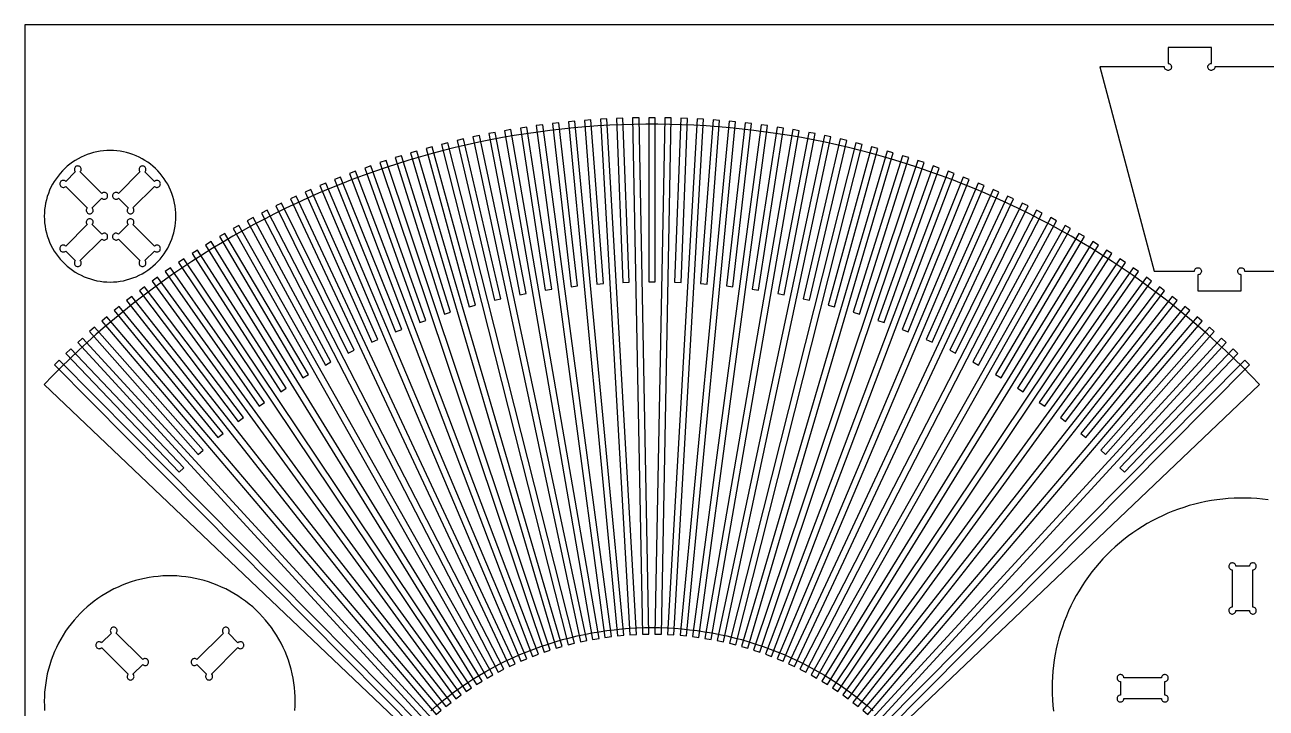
# Model space of a CAD drawing. Extents: x 0 to 2440, y 0 to 1220.
# Drawn here: x 0 to 1148, y 588 to 1220 of the extents above; entities that cross this region are included whole.
import ezdxf

# ---------------------------------------------------------------- set-up
doc = ezdxf.new("R2010")
doc.units = 0
for name, color, linetype in [('BOARD-2440X1220', 8, 'Continuous'), ('CUT', 1, 'Continuous'), ('POCKET-KERF-15_5', 5, 'Continuous')]:
    doc.layers.add(name, color=color, linetype=linetype)

msp = doc.modelspace()

# ---------------------------------------------------------------- linework, layer by layer
at = {"layer": 'BOARD-2440X1220'}
msp.add_lwpolyline([(0, 0), (2440, 0), (2440, 1220), (0, 1220)], close=True, dxfattribs=at)
at = {"layer": 'CUT'}
for points in [[(1238.8, 1181), (1100.4, 1181), (1100.3, 1180.3), (1100.1, 1179.7), (1099.7, 1179.1), (1099.3, 1178.6), (1098.7, 1178.2), (1098.1, 1177.9), (1097.4, 1177.8), (1096.7, 1177.8), (1096.1, 1178), (1095.4, 1178.3), (1094.9, 1178.7), (1094.5, 1179.3), (1094.2, 1179.9), (1094, 1180.5), (1094, 1181.2), (1094.1, 1181.9), (1094.4, 1182.5), (1094.8, 1183.1), (1095.3, 1183.6), (1095.8, 1183.9), (1096.5, 1184.1), (1097.2, 1184.2), (1097.2, 1199), (1057.2, 1199), (1057.2, 1184.2), (1057.9, 1184.1), (1058.5, 1183.9), (1059.1, 1183.6), (1059.6, 1183.1), (1060, 1182.5), (1060.2, 1181.9), (1060.4, 1181.2), (1060.3, 1180.5), (1060.2, 1179.9), (1059.9, 1179.3), (1059.4, 1178.7), (1058.9, 1178.3), (1058.3, 1178), (1057.6, 1177.8), (1056.9, 1177.8), (1056.3, 1177.9), (1055.6, 1178.2), (1055.1, 1178.6), (1054.6, 1179.1), (1054.3, 1179.7), (1054, 1180.3), (1054, 1181), (994, 1181), (1044.4, 992), (1081.6, 992), (1081.7, 992.7), (1081.9, 993.3), (1082.3, 993.9), (1082.7, 994.4), (1083.3, 994.8), (1083.9, 995.1), (1084.6, 995.2), (1085.3, 995.2), (1086, 995), (1086.6, 994.7), (1087.1, 994.3), (1087.5, 993.7), (1087.8, 993.1), (1088, 992.5), (1088, 991.8), (1087.9, 991.1), (1087.6, 990.5), (1087.3, 989.9), (1086.8, 989.4), (1086.2, 989.1), (1085.5, 988.9), (1084.8, 988.8), (1084.8, 974), (1124.8, 974), (1124.8, 988.8), (1124.2, 988.9), (1123.5, 989.1), (1122.9, 989.4), (1122.4, 989.9), (1122, 990.5), (1121.8, 991.1), (1121.6, 991.8), (1121.7, 992.5), (1121.8, 993.1), (1122.1, 993.7), (1122.6, 994.3), (1123.1, 994.7), (1123.7, 995), (1124.4, 995.2), (1125.1, 995.2), (1125.7, 995.1), (1126.4, 994.8), (1126.9, 994.4), (1127.4, 993.9), (1127.7, 993.3), (1128, 992.7), (1128, 992), (1160.1, 992)], [(804.7, 566), (1141.8, 887.3), (1134.1, 895.3), (1126.3, 903.2), (1118.3, 910.9), (1110.2, 918.6), (1102.1, 926.1), (1093.8, 933.6), (1085.4, 940.9), (1076.9, 948), (1068.3, 955.1), (1059.6, 962), (1050.8, 968.8), (1041.9, 975.5), (1033, 982.1), (1023.9, 988.5), (1014.7, 994.8), (1005.5, 1001), (996.1, 1007), (986.7, 1012.9), (977.2, 1018.7), (967.6, 1024.3), (957.9, 1029.8), (948.1, 1035.1), (938.3, 1040.3), (928.4, 1045.4), (918.4, 1050.3), (908.4, 1055.1), (898.3, 1059.7), (888.1, 1064.2), (877.9, 1068.5), (867.6, 1072.7), (857.2, 1076.8), (846.8, 1080.7), (836.3, 1084.4), (825.8, 1088), (815.2, 1091.5), (804.6, 1094.8), (794, 1097.9), (783.2, 1100.9), (772.5, 1103.7), (761.7, 1106.4), (750.9, 1109), (740, 1111.3), (729.1, 1113.5), (718.2, 1115.6), (707.2, 1117.5), (696.2, 1119.2), (685.2, 1120.8), (674.2, 1122.3), (663.2, 1123.5), (652.1, 1124.6), (641, 1125.6), (629.9, 1126.4), (618.8, 1127), (607.7, 1127.5), (596.6, 1127.8), (585.5, 1128), (574.4, 1128), (563.2, 1127.8), (552.1, 1127.5), (541, 1127), (529.9, 1126.4), (518.8, 1125.6), (507.7, 1124.6), (496.7, 1123.5), (485.6, 1122.3), (474.6, 1120.8), (463.6, 1119.2), (452.6, 1117.5), (441.6, 1115.6), (430.7, 1113.5), (419.8, 1111.3), (409, 1109), (398.1, 1106.4), (387.3, 1103.7), (376.6, 1100.9), (365.9, 1097.9), (355.2, 1094.8), (344.6, 1091.5), (334, 1088), (323.5, 1084.4), (313, 1080.7), (302.6, 1076.8), (292.2, 1072.7), (281.9, 1068.5), (271.7, 1064.2), (261.5, 1059.7), (251.4, 1055.1), (241.4, 1050.3), (231.4, 1045.4), (221.5, 1040.3), (211.7, 1035.1), (201.9, 1029.8), (192.3, 1024.3), (182.7, 1018.7), (173.2, 1012.9), (163.7, 1007), (154.4, 1001), (145.1, 994.8), (136, 988.5), (126.9, 982.1), (117.9, 975.5), (109, 968.8), (100.2, 962), (91.5, 955.1), (82.9, 948), (74.4, 940.9), (66, 933.6), (57.8, 926.1), (49.6, 918.6), (41.5, 910.9), (33.6, 903.2), (25.7, 895.3), (18, 887.3), (355.1, 566)], [(1149.7, 780.5), (1144.5, 781.2), (1139.2, 781.6), (1134, 782), (1128.7, 782.1), (1123.4, 782.1), (1118.2, 782), (1112.9, 781.6), (1107.7, 781.2), (1102.4, 780.5), (1097.2, 779.8), (1092, 778.8), (1086.9, 777.7), (1081.8, 776.5), (1076.7, 775.1), (1071.7, 773.5), (1066.7, 771.8), (1061.7, 770), (1056.9, 768), (1052.1, 765.8), (1047.3, 763.5), (1042.6, 761.1), (1038, 758.6), (1033.5, 755.9), (1029.1, 753), (1024.7, 750), (1020.5, 747), (1016.3, 743.7), (1012.2, 740.4), (1008.3, 736.9), (1004.4, 733.3), (1000.6, 729.6), (997, 725.8), (993.5, 721.9), (990.1, 717.9), (986.8, 713.8), (983.6, 709.6), (980.6, 705.3), (977.7, 700.9), (974.9, 696.4), (972.3, 691.8), (969.8, 687.2), (967.4, 682.5), (965.2, 677.7), (963.2, 672.8), (961.2, 667.9), (959.5, 663), (957.8, 658), (956.3, 652.9), (955, 647.8), (953.8, 642.7), (952.8, 637.5), (952, 632.3), (951.3, 627.1), (950.7, 621.9), (950.3, 616.6), (950.1, 611.3), (950, 606.1), (950.1, 600.8), (950.3, 595.5), (950.7, 590.3), (951.3, 585)], [(249.8, 585.5), (250.1, 589.8), (250.1, 594.1), (250.1, 598.4), (249.8, 602.6), (249.4, 606.9), (248.9, 611.2), (248.2, 615.4), (247.3, 619.6), (246.3, 623.8), (245.1, 627.9), (243.8, 632), (242.3, 636), (240.7, 640), (238.9, 643.9), (237, 647.7), (234.9, 651.5), (232.8, 655.2), (230.4, 658.8), (228, 662.3), (225.4, 665.7), (222.7, 669), (219.8, 672.3), (216.9, 675.4), (213.8, 678.4), (210.7, 681.3), (207.4, 684), (204, 686.7), (200.5, 689.2), (197, 691.6), (193.3, 693.9), (189.6, 696), (185.8, 698), (181.9, 699.8), (178, 701.5), (174, 703.1), (169.9, 704.5), (165.8, 705.7), (161.7, 706.8), (157.5, 707.8), (153.3, 708.5), (149, 709.2), (144.8, 709.6), (140.5, 710), (136.2, 710.1), (131.9, 710.1), (127.6, 710), (123.4, 709.6), (119.1, 709.2), (114.9, 708.5), (110.6, 707.8), (106.5, 706.8), (102.3, 705.7), (98.2, 704.5), (94.1, 703.1), (90.1, 701.5), (86.2, 699.8), (82.3, 698), (78.5, 696), (74.8, 693.9), (71.2, 691.6), (67.6, 689.2), (64.1, 686.7), (60.7, 684), (57.5, 681.3), (54.3, 678.4), (51.2, 675.4), (48.3, 672.3), (45.5, 669), (42.8, 665.7), (40.2, 662.3), (37.7, 658.8), (35.4, 655.2), (33.2, 651.5), (31.1, 647.7), (29.2, 643.9), (27.5, 640), (25.8, 636), (24.4, 632), (23, 627.9), (21.9, 623.8), (20.8, 619.6), (20, 615.4), (19.3, 611.2), (18.7, 606.9), (18.3, 602.6), (18.1, 598.4), (18, 594.1), (18.1, 589.8), (18.3, 585.5)], [(375.3, 585.3), (380.6, 589.9), (386, 594.3), (391.5, 598.6), (397.1, 602.8), (402.8, 606.8), (408.6, 610.7), (414.4, 614.5), (420.4, 618.2), (426.4, 621.7), (432.5, 625.1), (438.7, 628.3), (444.9, 631.4), (451.3, 634.4), (457.7, 637.2), (464.1, 639.9), (470.6, 642.4), (477.2, 644.8), (483.8, 647), (490.4, 649.1), (497.2, 651.1), (503.9, 652.8), (510.7, 654.5), (517.5, 656), (524.4, 657.3), (531.2, 658.4), (538.2, 659.5), (545.1, 660.3), (552, 661), (559, 661.6), (566, 662), (572.9, 662.2), (579.9, 662.3), (586.9, 662.2), (593.9, 662), (600.8, 661.6), (607.8, 661), (614.7, 660.3), (621.7, 659.5), (628.6, 658.4), (635.5, 657.3), (642.3, 656), (649.1, 654.5), (655.9, 652.8), (662.7, 651.1), (669.4, 649.1), (676, 647), (682.7, 644.8), (689.2, 642.4), (695.7, 639.9), (702.2, 637.2), (708.6, 634.4), (714.9, 631.4), (721.1, 628.3), (727.3, 625.1), (733.4, 621.7), (739.5, 618.2), (745.4, 614.5), (751.3, 610.7), (757, 606.8), (762.7, 602.8), (768.3, 598.6), (773.8, 594.3), (779.2, 589.9), (784.5, 585.3)]]:
    msp.add_lwpolyline(points, dxfattribs=at)
for points in [[(139.7, 1042.9), (139.7, 1046), (139.4, 1049), (139, 1052.1), (138.5, 1055.1), (137.8, 1058.1), (137, 1061.1), (136, 1064), (134.8, 1066.9), (133.5, 1069.7), (132.1, 1072.4), (130.5, 1075.1), (128.8, 1077.6), (127, 1080.1), (125.1, 1082.5), (123, 1084.8), (120.8, 1087), (118.5, 1089.1), (116.1, 1091), (113.6, 1092.8), (111.1, 1094.5), (108.4, 1096.1), (105.7, 1097.5), (102.9, 1098.8), (100, 1100), (97.1, 1101), (94.1, 1101.8), (91.1, 1102.5), (88.1, 1103), (85, 1103.4), (82, 1103.7), (78.9, 1103.7), (75.8, 1103.7), (72.7, 1103.4), (69.7, 1103), (66.6, 1102.5), (63.6, 1101.8), (60.6, 1101), (57.7, 1100), (54.9, 1098.8), (52.1, 1097.5), (49.3, 1096.1), (46.7, 1094.5), (44.1, 1092.8), (41.6, 1091), (39.2, 1089.1), (36.9, 1087), (34.8, 1084.8), (32.7, 1082.5), (30.7, 1080.1), (28.9, 1077.6), (27.2, 1075.1), (25.6, 1072.4), (24.2, 1069.7), (22.9, 1066.9), (21.8, 1064), (20.8, 1061.1), (19.9, 1058.1), (19.2, 1055.1), (18.7, 1052.1), (18.3, 1049), (18.1, 1046), (18, 1042.9), (18.1, 1039.8), (18.3, 1036.7), (18.7, 1033.7), (19.2, 1030.6), (19.9, 1027.6), (20.8, 1024.6), (21.8, 1021.7), (22.9, 1018.9), (24.2, 1016.1), (25.6, 1013.3), (27.2, 1010.7), (28.9, 1008.1), (30.7, 1005.6), (32.7, 1003.2), (34.8, 1000.9), (36.9, 998.8), (39.2, 996.7), (41.6, 994.7), (44.1, 992.9), (46.7, 991.2), (49.3, 989.6), (52.1, 988.2), (54.9, 986.9), (57.7, 985.8), (60.6, 984.8), (63.6, 983.9), (66.6, 983.2), (69.7, 982.7), (72.7, 982.3), (75.8, 982.1), (78.9, 982), (82, 982.1), (85, 982.3), (88.1, 982.7), (91.1, 983.2), (94.1, 983.9), (97.1, 984.8), (100, 985.8), (102.9, 986.9), (105.7, 988.2), (108.4, 989.6), (111.1, 991.2), (113.6, 992.9), (116.1, 994.7), (118.5, 996.7), (120.8, 998.8), (123, 1000.9), (125.1, 1003.2), (127, 1005.6), (128.8, 1008.1), (130.5, 1010.7), (132.1, 1013.3), (133.5, 1016.1), (134.8, 1018.9), (136, 1021.7), (137, 1024.6), (137.8, 1027.6), (138.5, 1030.6), (139, 1033.7), (139.4, 1036.7), (139.7, 1039.8)], [(71.2, 1059.5), (71.7, 1059.1), (72.3, 1058.8), (73, 1058.6), (73.7, 1058.6), (74.3, 1058.7), (75, 1058.9), (75.5, 1059.3), (76, 1059.8), (76.3, 1060.4), (76.6, 1061.1), (76.6, 1061.8), (76.6, 1062.4), (76.3, 1063.1), (76, 1063.7), (75.5, 1064.2), (75, 1064.6), (74.3, 1064.8), (73.7, 1064.9), (73, 1064.9), (72.3, 1064.7), (71.7, 1064.4), (71.2, 1064), (51.2, 1084), (51.6, 1084.5), (52, 1085.1), (52.1, 1085.8), (52.1, 1086.4), (52, 1087.1), (51.8, 1087.8), (51.4, 1088.3), (50.9, 1088.8), (50.3, 1089.1), (49.6, 1089.3), (49, 1089.4), (48.3, 1089.3), (47.6, 1089.1), (47, 1088.8), (46.5, 1088.3), (46.1, 1087.8), (45.9, 1087.1), (45.8, 1086.4), (45.8, 1085.8), (46, 1085.1), (46.3, 1084.5), (46.7, 1084), (37.8, 1075), (37.3, 1075.5), (36.6, 1075.8), (36, 1076), (35.3, 1076), (34.6, 1075.9), (34, 1075.6), (33.4, 1075.2), (33, 1074.7), (32.6, 1074.1), (32.4, 1073.5), (32.3, 1072.8), (32.4, 1072.1), (32.6, 1071.5), (33, 1070.9), (33.4, 1070.4), (34, 1070), (34.6, 1069.7), (35.3, 1069.6), (36, 1069.6), (36.6, 1069.8), (37.3, 1070.1), (37.8, 1070.5), (57.7, 1050.6), (57.3, 1050), (57, 1049.4), (56.8, 1048.8), (56.8, 1048.1), (56.9, 1047.4), (57.2, 1046.8), (57.6, 1046.2), (58.1, 1045.8), (58.7, 1045.4), (59.3, 1045.2), (60, 1045.1), (60.7, 1045.2), (61.3, 1045.4), (61.9, 1045.8), (62.4, 1046.2), (62.8, 1046.8), (63.1, 1047.4), (63.2, 1048.1), (63.2, 1048.8), (63, 1049.4), (62.7, 1050), (62.3, 1050.6)], [(95.5, 1050.6), (95.1, 1050), (94.8, 1049.4), (94.6, 1048.8), (94.6, 1048.1), (94.7, 1047.4), (94.9, 1046.8), (95.3, 1046.2), (95.8, 1045.8), (96.4, 1045.4), (97.1, 1045.2), (97.8, 1045.1), (98.4, 1045.2), (99.1, 1045.4), (99.7, 1045.8), (100.2, 1046.2), (100.6, 1046.8), (100.8, 1047.4), (100.9, 1048.1), (100.9, 1048.8), (100.7, 1049.4), (100.4, 1050), (100, 1050.6), (120, 1070.5), (120.5, 1070.1), (121.1, 1069.8), (121.8, 1069.6), (122.4, 1069.6), (123.1, 1069.7), (123.8, 1070), (124.3, 1070.4), (124.8, 1070.9), (125.1, 1071.5), (125.3, 1072.1), (125.4, 1072.8), (125.3, 1073.5), (125.1, 1074.1), (124.8, 1074.7), (124.3, 1075.2), (123.8, 1075.6), (123.1, 1075.9), (122.4, 1076), (121.8, 1076), (121.1, 1075.8), (120.5, 1075.5), (120, 1075), (111, 1084), (111.5, 1084.5), (111.8, 1085.1), (112, 1085.8), (112, 1086.4), (111.9, 1087.1), (111.6, 1087.8), (111.2, 1088.3), (110.7, 1088.8), (110.1, 1089.1), (109.5, 1089.3), (108.8, 1089.4), (108.1, 1089.3), (107.5, 1089.1), (106.9, 1088.8), (106.4, 1088.3), (106, 1087.8), (105.7, 1087.1), (105.6, 1086.4), (105.6, 1085.8), (105.8, 1085.1), (106.1, 1084.5), (106.5, 1084), (86.6, 1064), (86, 1064.4), (85.4, 1064.7), (84.8, 1064.9), (84.1, 1064.9), (83.4, 1064.8), (82.8, 1064.6), (82.2, 1064.2), (81.8, 1063.7), (81.4, 1063.1), (81.2, 1062.4), (81.1, 1061.8), (81.2, 1061.1), (81.4, 1060.4), (81.8, 1059.8), (82.2, 1059.3), (82.8, 1058.9), (83.4, 1058.7), (84.1, 1058.6), (84.8, 1058.6), (85.4, 1058.8), (86, 1059.1), (86.6, 1059.5)], [(46.7, 1001.8), (46.3, 1001.3), (46, 1000.6), (45.8, 1000), (45.8, 999.3), (45.9, 998.6), (46.1, 998), (46.5, 997.4), (47, 997), (47.6, 996.6), (48.3, 996.4), (49, 996.3), (49.6, 996.4), (50.3, 996.6), (50.9, 997), (51.4, 997.4), (51.8, 998), (52, 998.6), (52.1, 999.3), (52.1, 1000), (52, 1000.6), (51.6, 1001.3), (51.2, 1001.8), (71.2, 1021.7), (71.7, 1021.3), (72.3, 1021), (73, 1020.8), (73.7, 1020.8), (74.3, 1020.9), (75, 1021.2), (75.5, 1021.6), (76, 1022.1), (76.3, 1022.7), (76.6, 1023.3), (76.6, 1024), (76.6, 1024.7), (76.3, 1025.3), (76, 1025.9), (75.5, 1026.4), (75, 1026.8), (74.3, 1027.1), (73.7, 1027.2), (73, 1027.2), (72.3, 1027), (71.7, 1026.7), (71.2, 1026.3), (62.3, 1035.2), (62.7, 1035.7), (63, 1036.3), (63.2, 1037), (63.2, 1037.7), (63.1, 1038.3), (62.8, 1039), (62.4, 1039.5), (61.9, 1040), (61.3, 1040.3), (60.7, 1040.6), (60, 1040.6), (59.3, 1040.6), (58.7, 1040.3), (58.1, 1040), (57.6, 1039.5), (57.2, 1039), (56.9, 1038.3), (56.8, 1037.7), (56.8, 1037), (57, 1036.3), (57.3, 1035.7), (57.7, 1035.2), (37.8, 1015.2), (37.3, 1015.6), (36.6, 1016), (36, 1016.1), (35.3, 1016.1), (34.6, 1016), (34, 1015.8), (33.4, 1015.4), (33, 1014.9), (32.6, 1014.3), (32.4, 1013.6), (32.3, 1013), (32.4, 1012.3), (32.6, 1011.6), (33, 1011), (33.4, 1010.5), (34, 1010.1), (34.6, 1009.9), (35.3, 1009.8), (36, 1009.8), (36.6, 1010), (37.3, 1010.3), (37.8, 1010.7)], [(120, 1010.7), (120.5, 1010.3), (121.1, 1010), (121.8, 1009.8), (122.4, 1009.8), (123.1, 1009.9), (123.8, 1010.1), (124.3, 1010.5), (124.8, 1011), (125.1, 1011.6), (125.3, 1012.3), (125.4, 1013), (125.3, 1013.6), (125.1, 1014.3), (124.8, 1014.9), (124.3, 1015.4), (123.8, 1015.8), (123.1, 1016), (122.4, 1016.1), (121.8, 1016.1), (121.1, 1016), (120.5, 1015.6), (120, 1015.2), (100, 1035.2), (100.4, 1035.7), (100.7, 1036.3), (100.9, 1037), (100.9, 1037.7), (100.8, 1038.3), (100.6, 1039), (100.2, 1039.5), (99.7, 1040), (99.1, 1040.3), (98.4, 1040.6), (97.8, 1040.6), (97.1, 1040.6), (96.4, 1040.3), (95.8, 1040), (95.3, 1039.5), (94.9, 1039), (94.7, 1038.3), (94.6, 1037.7), (94.6, 1037), (94.8, 1036.3), (95.1, 1035.7), (95.5, 1035.2), (86.6, 1026.3), (86, 1026.7), (85.4, 1027), (84.8, 1027.2), (84.1, 1027.2), (83.4, 1027.1), (82.8, 1026.8), (82.2, 1026.4), (81.8, 1025.9), (81.4, 1025.3), (81.2, 1024.7), (81.1, 1024), (81.2, 1023.3), (81.4, 1022.7), (81.8, 1022.1), (82.2, 1021.6), (82.8, 1021.2), (83.4, 1020.9), (84.1, 1020.8), (84.8, 1020.8), (85.4, 1021), (86, 1021.3), (86.6, 1021.7), (106.5, 1001.8), (106.1, 1001.3), (105.8, 1000.6), (105.6, 1000), (105.6, 999.3), (105.7, 998.6), (106, 998), (106.4, 997.4), (106.9, 997), (107.5, 996.6), (108.1, 996.4), (108.8, 996.3), (109.5, 996.4), (110.1, 996.6), (110.7, 997), (111.2, 997.4), (111.6, 998), (111.9, 998.6), (112, 999.3), (112, 1000), (111.8, 1000.6), (111.5, 1001.3), (111, 1001.8)], [(1132.4, 678), (1132.4, 677.3), (1132.7, 676.6), (1133, 676.1), (1133.5, 675.6), (1134, 675.2), (1134.7, 674.9), (1135.3, 674.8), (1136, 674.8), (1136.7, 675), (1137.3, 675.3), (1137.8, 675.7), (1138.3, 676.2), (1138.6, 676.9), (1138.7, 677.5), (1138.8, 678.2), (1138.6, 678.9), (1138.4, 679.5), (1138, 680.1), (1137.5, 680.5), (1136.9, 680.9), (1136.3, 681.1), (1135.6, 681.2), (1135.6, 715.8), (1136.3, 715.8), (1136.9, 716.1), (1137.5, 716.4), (1138, 716.9), (1138.4, 717.4), (1138.6, 718.1), (1138.8, 718.7), (1138.7, 719.4), (1138.6, 720.1), (1138.3, 720.7), (1137.8, 721.2), (1137.3, 721.7), (1136.7, 722), (1136, 722.1), (1135.3, 722.2), (1134.7, 722), (1134, 721.8), (1133.5, 721.4), (1133, 720.9), (1132.7, 720.3), (1132.4, 719.7), (1132.4, 719), (1119.8, 719), (1119.7, 719.7), (1119.5, 720.3), (1119.1, 720.9), (1118.7, 721.4), (1118.1, 721.8), (1117.5, 722), (1116.8, 722.2), (1116.1, 722.1), (1115.5, 722), (1114.8, 721.7), (1114.3, 721.2), (1113.9, 720.7), (1113.6, 720.1), (1113.4, 719.4), (1113.4, 718.7), (1113.5, 718.1), (1113.8, 717.4), (1114.2, 716.9), (1114.7, 716.4), (1115.2, 716.1), (1115.9, 715.8), (1116.6, 715.8), (1116.6, 681.2), (1115.9, 681.1), (1115.2, 680.9), (1114.7, 680.5), (1114.2, 680.1), (1113.8, 679.5), (1113.5, 678.9), (1113.4, 678.2), (1113.4, 677.5), (1113.6, 676.9), (1113.9, 676.2), (1114.3, 675.7), (1114.8, 675.3), (1115.5, 675), (1116.1, 674.8), (1116.8, 674.8), (1117.5, 674.9), (1118.1, 675.2), (1118.7, 675.6), (1119.1, 676.1), (1119.5, 676.6), (1119.7, 677.3), (1119.8, 678)], [(109, 628.1), (109.5, 627.7), (110.1, 627.4), (110.8, 627.2), (111.4, 627.2), (112.1, 627.3), (112.7, 627.6), (113.3, 627.9), (113.8, 628.4), (114.1, 629), (114.3, 629.7), (114.4, 630.4), (114.3, 631), (114.1, 631.7), (113.8, 632.3), (113.3, 632.8), (112.7, 633.2), (112.1, 633.4), (111.4, 633.6), (110.8, 633.5), (110.1, 633.4), (109.5, 633.1), (109, 632.6), (84.5, 657.1), (84.9, 657.6), (85.2, 658.2), (85.4, 658.9), (85.4, 659.6), (85.3, 660.3), (85, 660.9), (84.6, 661.5), (84.1, 661.9), (83.6, 662.3), (82.9, 662.5), (82.2, 662.6), (81.5, 662.5), (80.9, 662.3), (80.3, 661.9), (79.8, 661.5), (79.4, 660.9), (79.2, 660.3), (79, 659.6), (79.1, 658.9), (79.2, 658.2), (79.5, 657.6), (80, 657.1), (71, 648.2), (70.5, 648.6), (69.9, 648.9), (69.2, 649.1), (68.6, 649.1), (67.9, 649), (67.3, 648.7), (66.7, 648.3), (66.2, 647.8), (65.9, 647.2), (65.7, 646.6), (65.6, 645.9), (65.7, 645.2), (65.9, 644.6), (66.2, 644), (66.7, 643.5), (67.3, 643.1), (67.9, 642.8), (68.6, 642.7), (69.2, 642.8), (69.9, 642.9), (70.5, 643.2), (71, 643.7), (95.5, 619.2), (95.1, 618.7), (94.8, 618), (94.6, 617.4), (94.6, 616.7), (94.7, 616), (95, 615.4), (95.4, 614.8), (95.9, 614.4), (96.4, 614), (97.1, 613.8), (97.8, 613.7), (98.5, 613.8), (99.1, 614), (99.7, 614.4), (100.2, 614.8), (100.6, 615.4), (100.8, 616), (101, 616.7), (100.9, 617.4), (100.8, 618), (100.5, 618.7), (100, 619.2)], [(168.1, 619.2), (167.7, 618.7), (167.4, 618), (167.2, 617.4), (167.2, 616.7), (167.3, 616), (167.6, 615.4), (167.9, 614.8), (168.4, 614.4), (169, 614), (169.7, 613.8), (170.4, 613.7), (171, 613.8), (171.7, 614), (172.3, 614.4), (172.8, 614.8), (173.2, 615.4), (173.4, 616), (173.6, 616.7), (173.5, 617.4), (173.4, 618), (173.1, 618.7), (172.6, 619.2), (197.1, 643.7), (197.6, 643.2), (198.2, 642.9), (198.9, 642.8), (199.6, 642.7), (200.3, 642.8), (200.9, 643.1), (201.5, 643.5), (201.9, 644), (202.3, 644.6), (202.5, 645.2), (202.6, 645.9), (202.5, 646.6), (202.3, 647.2), (201.9, 647.8), (201.5, 648.3), (200.9, 648.7), (200.3, 649), (199.6, 649.1), (198.9, 649.1), (198.2, 648.9), (197.6, 648.6), (197.1, 648.2), (188.2, 657.1), (188.6, 657.6), (188.9, 658.2), (189.1, 658.9), (189.1, 659.6), (189, 660.3), (188.7, 660.9), (188.3, 661.5), (187.8, 661.9), (187.2, 662.3), (186.6, 662.5), (185.9, 662.6), (185.2, 662.5), (184.6, 662.3), (184, 661.9), (183.5, 661.5), (183.1, 660.9), (182.8, 660.3), (182.7, 659.6), (182.8, 658.9), (182.9, 658.2), (183.2, 657.6), (183.7, 657.1), (159.2, 632.6), (158.7, 633.1), (158, 633.4), (157.4, 633.5), (156.7, 633.6), (156, 633.4), (155.4, 633.2), (154.8, 632.8), (154.4, 632.3), (154, 631.7), (153.8, 631), (153.7, 630.4), (153.8, 629.7), (154, 629), (154.4, 628.4), (154.8, 627.9), (155.4, 627.6), (156, 627.3), (156.7, 627.2), (157.4, 627.2), (158, 627.4), (158.7, 627.7), (159.2, 628.1)], [(1013.2, 599.8), (1012.5, 599.7), (1011.8, 599.5), (1011.3, 599.1), (1010.8, 598.7), (1010.4, 598.1), (1010.1, 597.5), (1010, 596.8), (1010, 596.1), (1010.2, 595.5), (1010.5, 594.8), (1010.9, 594.3), (1011.4, 593.9), (1012.1, 593.6), (1012.7, 593.4), (1013.4, 593.4), (1014.1, 593.5), (1014.7, 593.8), (1015.3, 594.2), (1015.7, 594.7), (1016.1, 595.2), (1016.3, 595.9), (1016.4, 596.6), (1051, 596.6), (1051, 595.9), (1051.3, 595.2), (1051.6, 594.7), (1052.1, 594.2), (1052.6, 593.8), (1053.3, 593.5), (1053.9, 593.4), (1054.6, 593.4), (1055.3, 593.6), (1055.9, 593.9), (1056.4, 594.3), (1056.9, 594.8), (1057.2, 595.5), (1057.3, 596.1), (1057.4, 596.8), (1057.2, 597.5), (1057, 598.1), (1056.6, 598.7), (1056.1, 599.1), (1055.5, 599.5), (1054.9, 599.7), (1054.2, 599.8), (1054.2, 612.4), (1054.9, 612.4), (1055.5, 612.7), (1056.1, 613), (1056.6, 613.5), (1057, 614), (1057.2, 614.7), (1057.4, 615.3), (1057.3, 616), (1057.2, 616.7), (1056.9, 617.3), (1056.4, 617.8), (1055.9, 618.3), (1055.3, 618.6), (1054.6, 618.7), (1053.9, 618.8), (1053.3, 618.6), (1052.6, 618.4), (1052.1, 618), (1051.6, 617.5), (1051.3, 616.9), (1051, 616.3), (1051, 615.6), (1016.4, 615.6), (1016.3, 616.3), (1016.1, 616.9), (1015.7, 617.5), (1015.3, 618), (1014.7, 618.4), (1014.1, 618.6), (1013.4, 618.8), (1012.7, 618.7), (1012.1, 618.6), (1011.4, 618.3), (1010.9, 617.8), (1010.5, 617.3), (1010.2, 616.7), (1010, 616), (1010, 615.3), (1010.1, 614.7), (1010.4, 614), (1010.8, 613.5), (1011.3, 613), (1011.8, 612.7), (1012.5, 612.4), (1013.2, 612.4)]]:
    msp.add_lwpolyline(points, close=True, dxfattribs=at)
at = {"layer": 'POCKET-KERF-15_5'}
for points in [[(481.3, 974.4), (487.3, 975.3), (464.2, 1125.4), (458.3, 1124.5)], [(536.5, 653.2), (542.4, 654), (479, 1127.5), (473, 1126.7)], [(505.1, 977.7), (511.1, 978.4), (493.7, 1129.3), (487.8, 1128.6)], [(548, 654.6), (554, 655.2), (508.6, 1130.8), (502.6, 1130.2)], [(529, 980.1), (535, 980.6), (523.4, 1132), (517.4, 1131.5)], [(559.5, 655.6), (565.5, 656), (538.3, 1132.9), (532.3, 1132.6)], [(552.9, 981.6), (558.9, 981.8), (553.1, 1133.6), (547.1, 1133.3)], [(571.1, 656.2), (577.1, 656.3), (568, 1133.9), (562, 1133.8)], [(576.9, 982.2), (582.9, 982.2), (582.9, 1134), (576.9, 1134)], [(582.7, 656.3), (588.7, 656.2), (597.8, 1133.8), (591.8, 1133.9)], [(594.3, 656), (600.3, 655.6), (627.6, 1132.6), (621.6, 1132.9)], [(600.9, 981.8), (606.9, 981.6), (612.7, 1133.3), (606.7, 1133.6)], [(605.9, 655.2), (611.8, 654.6), (657.2, 1130.2), (651.3, 1130.8)], [(617.4, 654), (623.3, 653.2), (686.8, 1126.7), (680.9, 1127.5)], [(624.9, 980.6), (630.9, 980.1), (642.4, 1131.5), (636.4, 1132)], [(648.8, 978.4), (654.7, 977.7), (672, 1128.6), (666.1, 1129.3)], [(672.6, 975.3), (678.5, 974.4), (701.5, 1124.5), (695.6, 1125.4)], [(434.2, 965.1), (440.1, 966.5), (405.7, 1114.4), (399.9, 1113)], [(513.7, 649), (519.6, 650.3), (420.3, 1117.5), (414.4, 1116.3)], [(457.7, 970.2), (463.6, 971.4), (434.9, 1120.4), (429, 1119.3)], [(525, 651.3), (531, 652.3), (449.5, 1123.1), (443.6, 1122)], [(628.9, 652.3), (634.8, 651.3), (716.2, 1122), (710.3, 1123.1)], [(640.3, 650.3), (646.1, 649), (745.4, 1116.3), (739.6, 1117.5)], [(696.2, 971.4), (702.1, 970.2), (730.9, 1119.3), (725, 1120.4)], [(719.7, 966.5), (725.6, 965.1), (760, 1113), (754.1, 1114.4)], [(491.3, 643.1), (497, 644.8), (362.5, 1103.2), (356.7, 1101.5)], [(411, 959.1), (416.8, 960.7), (376.8, 1107.2), (371, 1105.6)], [(502.4, 646.3), (508.2, 647.7), (391.2, 1110.9), (385.4, 1109.4)], [(651.6, 647.7), (657.4, 646.3), (774.4, 1109.4), (768.6, 1110.9)], [(662.8, 644.8), (668.6, 643.1), (803.1, 1101.5), (797.4, 1103.2)], [(743, 960.7), (748.8, 959.1), (788.8, 1105.6), (783, 1107.2)], [(480.2, 639.5), (485.9, 641.4), (334, 1094.4), (328.3, 1092.5)], [(388, 952.3), (393.7, 954.1), (348.2, 1098.9), (342.5, 1097.1)], [(673.9, 641.4), (679.6, 639.5), (831.5, 1092.5), (825.8, 1094.4)], [(766.1, 954.1), (771.8, 952.3), (817.4, 1097.1), (811.6, 1098.9)], [(342.9, 935.9), (348.5, 938.2), (292, 1079.1), (286.5, 1076.9)], [(469.4, 635.5), (475, 637.6), (305.9, 1084.5), (300.3, 1082.3)], [(365.3, 944.5), (370.9, 946.5), (319.9, 1089.5), (314.3, 1087.5)], [(684.9, 637.6), (690.5, 635.5), (859.5, 1082.3), (853.9, 1084.5)], [(788.9, 946.5), (794.5, 944.5), (845.6, 1087.5), (839.9, 1089.5)], [(811.4, 938.2), (816.9, 935.9), (873.4, 1076.9), (867.8, 1079.1)], [(320.8, 926.5), (326.3, 928.9), (264.6, 1067.6), (259.1, 1065.2)], [(458.6, 631.1), (464.2, 633.4), (278.2, 1073.5), (272.7, 1071.2)], [(695.7, 633.4), (701.2, 631.1), (887.1, 1071.2), (881.6, 1073.5)], [(833.5, 928.9), (839, 926.5), (900.7, 1065.2), (895.3, 1067.6)], [(448.1, 626.3), (453.5, 628.8), (251, 1061.5), (245.6, 1059)], [(706.3, 628.8), (711.7, 626.3), (914.3, 1059), (908.8, 1061.5)], [(437.8, 621.1), (443.1, 623.8), (224.2, 1048.5), (218.9, 1045.7)], [(299.1, 916.2), (304.5, 918.9), (237.5, 1055.1), (232.2, 1052.5)], [(716.7, 623.8), (722.1, 621.1), (940.9, 1045.7), (935.6, 1048.5)], [(855.3, 918.9), (860.7, 916.2), (927.7, 1052.5), (922.3, 1055.1)], [(427.6, 615.5), (432.8, 618.4), (198, 1034.4), (192.7, 1031.5)], [(277.9, 905.1), (283.1, 908), (211, 1041.6), (205.7, 1038.7)], [(727, 618.4), (732.2, 615.5), (967.1, 1031.5), (961.9, 1034.4)], [(876.7, 908), (882, 905.1), (954.1, 1038.7), (948.8, 1041.6)], [(257, 893.2), (262.2, 896.3), (185, 1027), (179.9, 1024)], [(897.6, 896.3), (902.8, 893.2), (980, 1024), (974.8, 1027)], [(236.6, 880.5), (241.7, 883.8), (159.6, 1011.5), (154.6, 1008.3)], [(417.7, 609.5), (422.8, 612.6), (172.3, 1019.4), (167.1, 1016.2)], [(737, 612.6), (742.2, 609.5), (992.7, 1016.2), (987.6, 1019.4)], [(918.1, 883.8), (923.2, 880.5), (1005.3, 1008.3), (1000.2, 1011.5)], [(408, 603.1), (413, 606.5), (147.1, 1003.4), (142.2, 1000)], [(746.9, 606.5), (751.8, 603.1), (1017.7, 1000), (1012.7, 1003.4)], [(216.8, 867.1), (221.7, 870.5), (134.8, 995), (129.9, 991.6)], [(938.1, 870.5), (943.1, 867.1), (1029.9, 991.6), (1025, 995)], [(197.4, 852.9), (202.2, 856.5), (110.7, 977.6), (105.9, 974)], [(398.5, 596.4), (403.4, 599.9), (122.6, 986.4), (117.8, 982.9)], [(756.4, 599.9), (761.3, 596.4), (1042, 982.9), (1037.2, 986.4)], [(957.6, 856.5), (962.4, 852.9), (1054, 974), (1049.2, 977.6)], [(389.4, 589.3), (394.1, 593), (98.8, 968.6), (94.1, 964.9)], [(765.7, 593), (770.5, 589.3), (1065.7, 964.9), (1061, 968.6)], [(178.6, 838), (183.3, 841.8), (87.2, 959.3), (82.5, 955.5)], [(976.6, 841.8), (981.2, 838), (1077.3, 955.5), (1072.7, 959.3)], [(380.5, 581.9), (385, 585.8), (75.7, 949.8), (71.1, 945.9)], [(774.8, 585.8), (779.4, 581.9), (1088.7, 945.9), (1084.1, 949.8)], [(371.9, 574.1), (376.3, 578.2), (53.3, 930.2), (48.9, 926.1)], [(160.4, 822.3), (164.9, 826.3), (64.4, 940.1), (59.9, 936.1)], [(783.6, 578.2), (788, 574.1), (1111, 926.1), (1106.5, 930.2)], [(994.9, 826.3), (999.4, 822.3), (1099.9, 936.1), (1095.4, 940.1)], [(142.8, 806), (147.1, 810.2), (42.4, 920.1), (38, 915.9)], [(1012.7, 810.2), (1017, 806), (1121.8, 915.9), (1117.4, 920.1)], [(363.5, 566.1), (367.8, 570.3), (31.7, 909.7), (27.4, 905.5)], [(792, 570.3), (796.3, 566.1), (1132.4, 905.5), (1128.2, 909.7)]]:
    msp.add_lwpolyline(points, close=True, dxfattribs=at)

doc.saveas('drawing.dxf')
